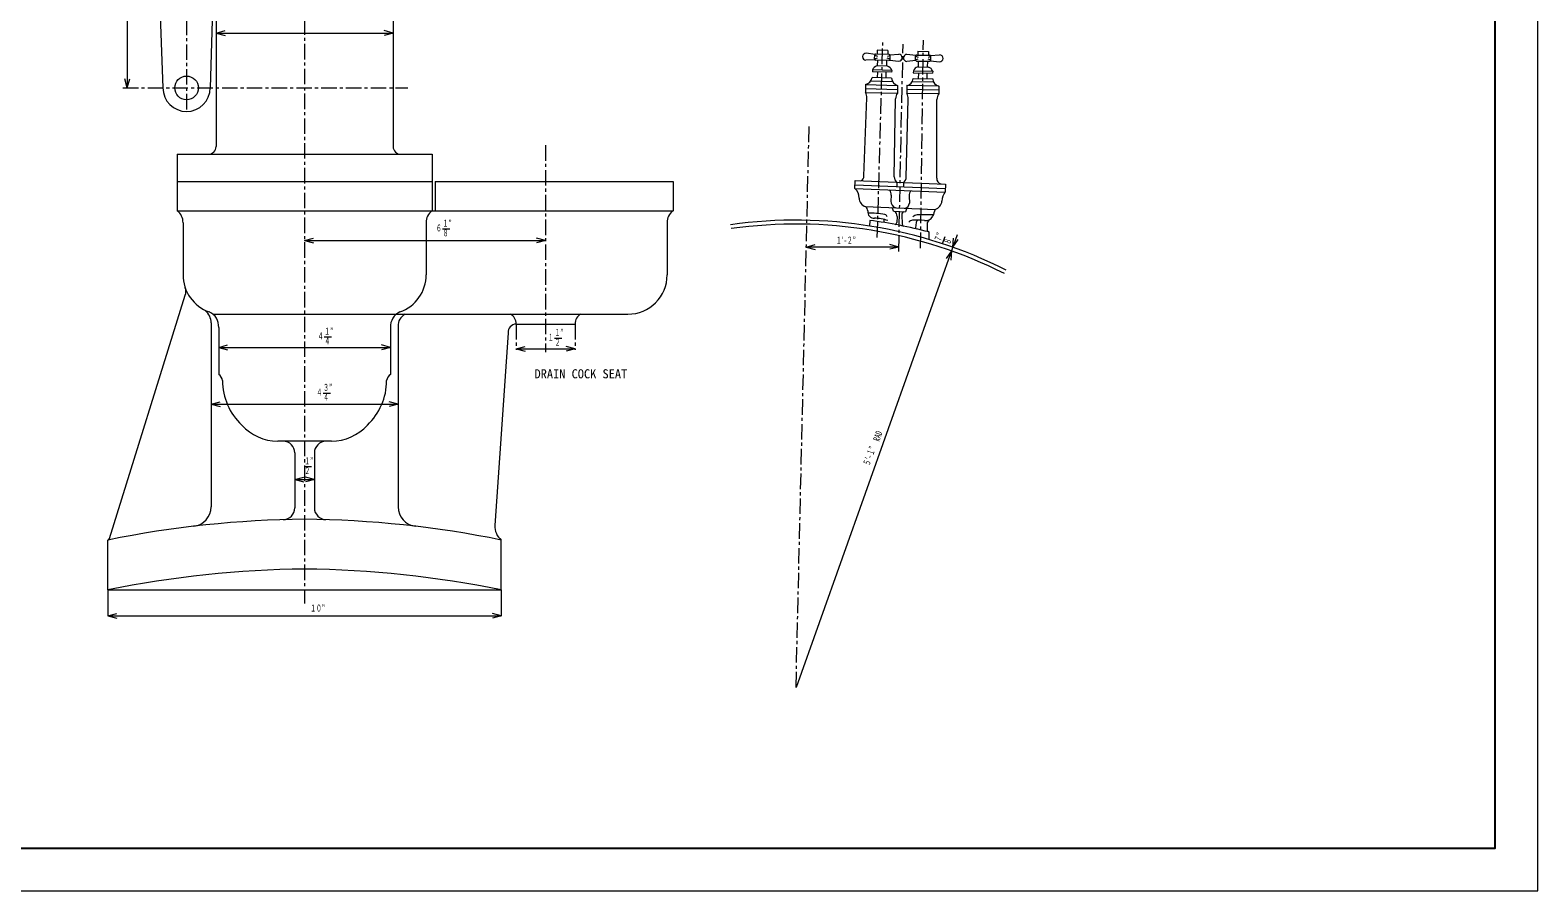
# Model space of a CAD drawing. Units: millimetres, scale not verified. Extents: x -820 to 820, y -580 to 580.
# Drawn here: x -153 to 820, y -580 to -25 of the extents above; entities that cross this region are included whole.
import ezdxf
from ezdxf.enums import TextEntityAlignment as Align

# ---------------------------------------------------------------- set-up
doc = ezdxf.new("R2010")
doc.units = ezdxf.units.MM
doc.header["$LTSCALE"] = 2
doc.linetypes.add('CHAIN1', pattern=[8, 5, -1, 1, -1])
for name, color, linetype, lineweight in [('0-0_0', 3, 'Continuous', 18), ('0-1_芯', 4, 'CHAIN1', 18), ('0-2_寸法', 2, 'Continuous', 18), ('0-F_枠', 3, 'Continuous', 18)]:
    doc.layers.add(name, color=color, linetype=linetype, lineweight=lineweight)
doc.styles.add('ＭＳ ゴシック', font='')
doc.styles.get('ＭＳ ゴシック').set_extended_font_data('MS Gothic')

msp = doc.modelspace()

# ---------------------------------------------------------------- linework, layer by layer
at = {"layer": '0-0_0'}
for p, q in [((-80.533, 293.496), (-67.198, -62.104)), ((-32.908, 218.566), (-32.908, -99.887)), ((81.392, 218.566), (81.392, -99.887)), ((-32.908, 71.246), (-36.718, -62.104)), ((393.95, -37.806), (393.878, -40.345)), ((400.847, -38.002), (393.95, -37.806)), ((400.847, -38.002), (400.775, -40.54)), ((420.216, -38.414), (420.18, -40.954)), ((420.216, -38.414), (427.115, -38.512)), ((427.115, -38.512), (427.079, -41.052)), ((392.464, -43.893), (386.672, -44.273)), ((392.559, -40.531), (386.8, -39.751)), ((392.256, -43.348), (392.321, -41.063)), ((392.256, -43.348), (394.073, -42.796)), ((392.321, -41.063), (394.103, -41.716)), ((401.441, -44.371), (392.996, -44.131)), ((401.549, -40.562), (393.104, -40.323)), ((400.559, -48.157), (393.662, -47.962)), ((394.157, -47.976), (394.266, -44.167)), ((400.063, -48.143), (400.171, -44.335)), ((402.224, -43.631), (400.441, -42.977)), ((402.289, -41.346), (400.472, -41.897)), ((401.986, -44.163), (407.746, -44.871)), ((402.081, -40.801), (407.875, -40.35)), ((402.224, -43.631), (402.289, -41.346)), ((418.816, -44.522), (413.03, -44.984)), ((418.864, -41.158), (413.095, -40.461)), ((418.523, -43.907), (420.34, -43.356)), ((418.588, -41.622), (420.37, -42.276)), ((418.601, -43.98), (418.633, -41.694)), ((419.352, -44.752), (427.799, -44.872)), ((419.406, -40.943), (427.853, -41.063)), ((420.071, -48.573), (426.971, -48.671)), ((420.567, -48.58), (420.622, -44.77)), ((426.475, -48.664), (426.529, -44.854)), ((428.491, -44.19), (426.708, -43.537)), ((428.556, -41.905), (426.739, -42.457)), ((428.341, -44.657), (434.111, -45.283)), ((428.389, -41.294), (434.175, -40.76)), ((428.572, -44.121), (428.604, -41.835)), ((389.847, -57.492), (403.827, -57.889)), ((403.201, -55.838), (390.588, -55.48)), ((390.803, -50.421), (390.767, -51.691)), ((403.238, -52.045), (390.767, -51.691)), ((403.274, -50.776), (390.803, -50.421)), ((394.146, -55.581), (394.254, -51.79)), ((399.643, -55.737), (399.751, -51.946)), ((403.274, -50.776), (403.238, -52.045)), ((430.377, -58.355), (416.392, -58.156)), ((417.105, -56.134), (429.721, -56.313)), ((417.248, -51.073), (417.23, -52.343)), ((417.23, -52.343), (429.704, -52.52)), ((417.248, -51.073), (429.722, -51.25)), ((420.664, -56.185), (420.718, -52.393)), ((426.162, -56.263), (426.216, -52.471)), ((429.722, -51.25), (429.704, -52.52)), ((386.425, -59.936), (386.281, -65.014)), ((386.281, -65.014), (406.96, -65.601)), ((386.353, -62.475), (407.032, -63.062)), ((386.425, -59.936), (407.104, -60.523)), ((407.104, -60.523), (406.96, -65.601)), ((413.006, -60.648), (412.934, -65.728)), ((433.619, -66.022), (412.934, -65.728)), ((433.655, -63.482), (412.97, -63.188)), ((433.691, -60.942), (413.006, -60.648)), ((433.691, -60.942), (433.619, -66.022)), ((385.245, -118.891), (387.264, -68.605)), ((404.938, -119.45), (405.775, -69.131)), ((412.661, -119.614), (413.967, -69.305)), ((432.333, -120.355), (432.484, -69.568)), ((-58.039, -104.967), (106.522, -104.967)), ((-58.039, -104.967), (-58.039, -141.479)), ((106.522, -104.967), (106.522, -141.479)), ((-58.039, -122.429), (106.522, -122.429)), ((108.554, -122.429), (108.554, -141.479)), ((108.554, -122.429), (262.097, -122.429)), ((262.097, -122.429), (262.097, -141.479)), ((379.512, -127.042), (379.708, -121.966)), ((379.6, -124.758), (437.849, -127.007)), ((379.708, -121.966), (437.957, -124.215)), ((406.621, -123.005), (406.513, -125.797)), ((410.828, -123.168), (410.817, -125.889)), ((437.957, -124.215), (437.761, -129.292)), ((379.512, -127.042), (437.761, -129.292)), ((402.858, -131.428), (402.753, -135.113)), ((414.615, -131.955), (414.722, -136.527)), ((-58.039, -141.479), (262.097, -141.479)), ((386.283, -138.742), (431.341, -140.482)), ((404.393, -141.729), (412.204, -142.031)), ((406.753, -145.08), (406.582, -149.016)), ((409.839, -143.999), (409.992, -150.145)), ((430.073, -144.106), (419.681, -144.106)), ((-54.248, -149.099), (-54.248, -182.754)), ((102.731, -149.099), (102.731, -182.754)), ((258.306, -149.099), (258.306, -182.754)), ((389.193, -147.662), (389.041, -151.236)), ((398.233, -146.941), (398.233, -148.975)), ((418.986, -148.885), (418.629, -152.326)), ((426.091, -150.235), (426.122, -153.841)), ((427.191, -155.088), (427.191, -159.898)), ((-101.718, -353.001), (-52.777, -195.88)), ((-36.083, -213.769), (-36.083, -332.402)), ((-34.961, -208.154), (232.906, -208.154)), ((-31.223, -216.759), (-31.223, -246.994)), ((79.707, -216.759), (79.707, -246.994)), ((84.567, -215.952), (84.567, -332.402)), ((155.564, -220.158), (147.12, -344.519)), ((160.767, -214.504), (198.867, -214.504)), ((41.607, -290.062), (6.877, -290.062)), ((17.892, -297.679), (17.892, -333.123)), ((30.592, -297.679), (30.592, -333.123)), ((-102.758, -386.08), (-102.758, -353.884)), ((151.242, -386.08), (151.242, -353.884)), ((-102.758, -386.08), (151.242, -386.08))]:
    msp.add_line(p, q, dxfattribs=at)
msp.add_circle((-51.958, -62.104), 7.62, dxfattribs=at)
for centre, radius, start, end in [((386.745, -42.012), 2.262, 88.59961, 268.14811), ((394.636, -51.985), 4.14, 103.61251, 157.80755), ((393.018, -43.369), 0.762, 178.37386, 268.37386), ((393.083, -41.084), 0.762, 88.37386, 178.37386), ((399.358, -52.119), 4.14, 18.94017, 73.13521), ((401.462, -43.609), 0.762, 268.37386, 358.37386), ((401.527, -41.324), 0.762, 358.37386, 88.37386), ((407.802, -42.61), 2.262, 268.59961, 88.14811), ((413.071, -42.722), 2.262, 89.41198, 268.96048), ((421.103, -52.582), 4.14, 104.42488, 158.61992), ((419.362, -43.99), 0.762, 179.18623, 269.18623), ((419.395, -41.705), 0.762, 89.18623, 179.18623), ((427.81, -44.11), 0.762, 269.18623, 359.18623), ((427.842, -41.825), 0.762, 359.18623, 89.18623), ((434.134, -43.022), 2.262, 269.41198, 88.96048), ((385.232, -54.649), 5.42, 282.71566, 351.17646), ((408.595, -55.312), 5.42, 185.57126, 254.03206), ((411.738, -55.379), 5.42, 283.52803, 351.98883), ((425.826, -52.649), 4.14, 19.75254, 73.94758), ((435.108, -55.711), 5.42, 186.38363, 254.84443), ((-51.958, -62.104), 15.24, 180, 0), ((381.622, -68.219), 5.655, 356.07967, 34.52605), ((411.429, -69.065), 5.655, 142.22166, 180.66805), ((408.321, -68.999), 5.655, 356.89204, 35.33843), ((438.137, -69.422), 5.655, 143.03403, 181.48042), ((-37.988, -99.887), 5.08, 270, 0), ((86.472, -99.887), 5.08, 180, 270), ((382.223, -119.217), 3.04, 288.45737, 6.15452), ((408.82, -119.788), 3.897, 175.01943, 235.64678), ((408.536, -119.735), 4.127, 303.74092, 1.6721), ((436.175, -120.434), 3.843, 178.81743, 252.65816), ((375.329, -132.489), 6.868, 354.2205, 52.48175), ((388.418, -132.853), 6.264, 183.00081, 250.0707), ((398.883, -130.672), 4.046, 349.22992, 43.17397), ((406.88, -135.485), 4.143, 174.85654, 255.59432), ((418.141, -131.177), 3.611, 130.78583, 192.44011), ((429.459, -134.508), 6.264, 287.48939, 354.55927), ((444.931, -135.114), 9.236, 140.92145, 179.92561), ((-63.051, -148.726), 8.811, 357.57361, 55.3317), ((111.534, -148.726), 8.811, 124.6683, 182.42639), ((267.109, -148.726), 8.811, 124.6683, 182.42639), ((384.872, -141.278), 2.902, 354.68601, 60.91423), ((392.057, -141.946), 4.314, 174.68601, 271.343), ((389.676, -193.362), 50.423, 79.50924, 92.057), ((398.301, -145.847), 2.139, 12.61863, 74.91775), ((401.144, -141.894), 3.253, 2.89838, 50.15107), ((402.678, -144.98), 4.077, 358.60146, 52.19348), ((412.363, -144.001), 2.524, 126.73209, 179.94908), ((410.963, -136.092), 3.784, 285.6751, 353.39179), ((415.447, -142.282), 3.253, 129.84893, 175.57704), ((419.681, -147.758), 3.652, 90, 138.77127), ((425.398, -142.946), 4.84, 257.33417, 335.23668), ((524.377, -175.074), 99.258, 159.60406, 162.3465), ((341.495, -448.999), 301.535, 63.26727, 98.05217), ((341.495, -448.999), 298.995, 63.26727, 98.05217), ((349.983, -449.198), 304.075, 75.29086, 82.59116), ((392.689, -168.917), 22.664, 68.92047, 91.343), ((405.327, -148.962), 1.256, 273.29625, 357.5095), ((411.247, -150.09), 1.256, 182.4905, 266.70375), ((416.793, -150.727), 3.197, 92.26609, 141.99859), ((419.651, -195.47), 48.031, 84.40152, 93.56261), ((419.417, -152.347), 0.788, 178.44044, 254.66197), ((420.808, -149.288), 1.867, 99.36437, 167.53863), ((430.615, -150.374), 4.526, 139.8579, 178.23816), ((427.551, -153.697), 1.437, 185.763, 255.48305), ((-28.848, -182.754), 25.4, 180, 250.46757), ((77.331, -182.754), 25.4, 289.53243, 360), ((232.906, -182.754), 25.4, 270, 0), ((-60.042, -193.582), 7.62, 342.44622, 19.15163), ((-46.243, -213.769), 10.16, 0, 50.12941), ((-41.484, -216.102), 10.281, 356.33662, 66.23023), ((89.967, -216.102), 10.281, 113.76977, 183.66338), ((92.804, -215.525), 8.249, 116.68157, 182.96928), ((154.157, -214.14), 6.62, 356.84705, 64.72316), ((205.476, -214.14), 6.62, 115.27684, 183.15295), ((161.106, -220.036), 5.543, 93.50648, 181.25348), ((-34.257, -251.673), 5.576, 7.00948, 57.04651), ((10.622, -251.019), 39.344, 179.96198, 226.81755), ((37.862, -251.019), 39.344, 313.18245, 0.03802), ((82.74, -251.673), 5.576, 122.95349, 172.99052), ((6.877, -258.943), 31.119, 221.85561, 270), ((41.607, -258.943), 31.119, 270, 318.14439), ((10.272, -297.679), 7.62, 0, 88.23524), ((38.212, -297.679), 7.62, 91.76476, 180), ((31.251, -1014.039), 673.619, 90.59621, 101.47495), ((-48.783, -332.402), 12.7, 276.69673, 0), ((10.272, -333.123), 7.62, 271.76476, 0), ((17.232, -1014.039), 673.619, 78.52505, 89.40379), ((38.212, -333.123), 7.62, 180, 268.23524), ((97.267, -332.402), 12.7, 180, 263.30327), ((158.219, -345.223), 11.122, 176.36944, 231.14234), ((-102.93, -352.623), 1.27, 277.79059, 342.69883), ((31.251, -1046.235), 673.619, 90.59621, 101.47495), ((17.232, -1046.235), 673.619, 78.52505, 89.40379)]:
    msp.add_arc(centre, radius, start, end, dxfattribs=at)
at = {"layer": '0-1_芯'}
for p, q in [((24.242, 398.242), (24.242, -394.896)), ((-51.958, 349.981), (-51.958, -77.015)), ((393.969, -158.713), (397.599, -30.845)), ((407.774, -167.685), (410.626, -33.792)), ((421.861, -165.468), (423.766, -31.402)), ((-93.05, -62.104), (90.917, -62.104)), ((341.494, -449.017), (349.983, -86.45)), ((179.817, -99.116), (179.817, -232.696)), ((160.767, -214.504), (160.767, -231.177)), ((198.867, -214.504), (198.867, -231.177))]:
    msp.add_line(p, q, dxfattribs=at)
at = {"layer": '0-2_寸法'}
for p, q in [((-90.242, 293.496), (-90.242, -62.104)), ((-32.908, -26.704), (-27.113, -25.151)), ((-32.908, -26.704), (81.392, -26.704)), ((-32.908, -26.704), (-27.113, -28.256)), ((81.392, -26.704), (75.596, -25.151)), ((81.392, -26.704), (75.596, -28.256)), ((-90.242, -62.104), (-91.795, -56.309)), ((-90.242, -62.104), (-88.689, -56.309)), ((113.291, -153.087), (118.1, -153.087)), ((24.242, -160.557), (30.037, -159.004)), ((24.242, -160.557), (30.037, -162.11)), ((179.817, -160.557), (174.021, -159.004)), ((445.577, -156.931), (341.494, -449.017)), ((348.149, -164.798), (353.944, -166.351)), ((407.836, -164.798), (402.008, -166.227)), ((407.836, -164.798), (402.075, -163.122)), ((436.091, -162.549), (437.736, -158.03)), ((442.716, -164.961), (443.198, -158.98)), ((442.716, -164.961), (446.124, -160.023)), ((441.863, -167.354), (438.455, -172.292)), ((441.863, -167.354), (441.381, -173.334)), ((36.889, -222.778), (41.698, -222.778)), ((185.518, -223.624), (190.327, -223.624)), ((-31.223, -229.546), (-25.428, -227.993)), ((-31.223, -229.546), (79.707, -229.546)), ((-31.223, -229.546), (-25.428, -231.098)), ((79.707, -229.546), (73.911, -227.993)), ((79.707, -229.546), (73.911, -231.098)), ((160.767, -230.466), (166.562, -228.913)), ((160.767, -230.466), (198.867, -230.466)), ((160.767, -230.466), (166.562, -232.019)), ((198.867, -230.466), (193.071, -228.913)), ((198.867, -230.466), (193.071, -232.019)), ((36.139, -259.029), (40.949, -259.029)), ((-36.083, -266.235), (-30.288, -264.682)), ((-36.083, -266.235), (-30.288, -267.787)), ((84.567, -266.235), (78.771, -264.682)), ((23.984, -306.51), (28.793, -306.51)), ((17.892, -314.81), (23.687, -313.258)), ((17.892, -314.81), (30.592, -314.81)), ((17.892, -314.81), (23.687, -316.363)), ((30.592, -314.81), (24.796, -313.258)), ((30.592, -314.81), (24.796, -316.363)), ((151.242, -386.08), (151.242, -402.852)), ((-102.758, -402.852), (-96.963, -404.405)), ((151.242, -402.852), (145.446, -401.299))]:
    msp.add_line(p, q, dxfattribs=at)
for points in [[(24.242, -160.557), (179.817, -160.557), (174.021, -162.11)], [(407.836, -164.798), (348.149, -164.798), (353.944, -163.245)], [(-36.083, -266.235), (84.567, -266.235), (78.771, -267.787)], [(-102.758, -386.08), (-102.758, -402.852), (-96.963, -401.299)], [(-102.758, -402.852), (151.242, -402.852), (145.446, -404.405)]]:
    msp.add_lwpolyline(points, dxfattribs=at)
at = {"layer": '0-F_枠'}
msp.add_lwpolyline([(-820.41, -580.29), (820.41, -580.29), (820.41, 580.29)], dxfattribs=at)
at = {"layer": '0-F_枠', "lineweight": 25}
msp.add_lwpolyline([(-792.81, -552.69), (792.796, -552.69), (792.796, 552.69)], dxfattribs=at)

# ---------------------------------------------------------------- texts
at = {"layer": '0-2_寸法', "style": 'ＭＳ ゴシック', "width": 0.6}
for s, p in [('６', (109.082, -156.093)), ('８', (113.44, -159.273)), ('１”', (113.42, -152.994)), ('１’-２”', (367.288, -163.956)), ('４', (32.68, -225.784)), ('４', (37.038, -228.964)), ('１”', (37.018, -222.685)), ('１', (181.309, -226.63)), ('１”', (185.647, -223.531)), ('２', (185.667, -229.81)), ('３”', (36.268, -258.937)), ('４', (31.93, -262.035)), ('４', (36.288, -265.215)), ('１”', (24.113, -306.418)), ('２', (24.133, -312.696)), ('１０"', (27.943, -401.375))]:
    msp.add_text(s, height=4.399, dxfattribs=at).set_placement(p, align=Align.BOTTOM_LEFT)
for s, p in [('７”', (436.048, -162.396)), ('８', (442.072, -164.027)), ('RAD', (396.459, -291.036)), ('５’-１”', (390.048, -306.798))]:
    msp.add_text(s, height=4.399, rotation=70, dxfattribs=at).set_placement(p, align=Align.BOTTOM_LEFT)
at = {"layer": '0-2_寸法', "style": 'ＭＳ ゴシック'}
msp.add_text('DRAIN COCK SEAT', height=5.865, dxfattribs=at).set_placement((172.679, -251.308), align=Align.BOTTOM_LEFT)

doc.saveas('drawing.dxf')
